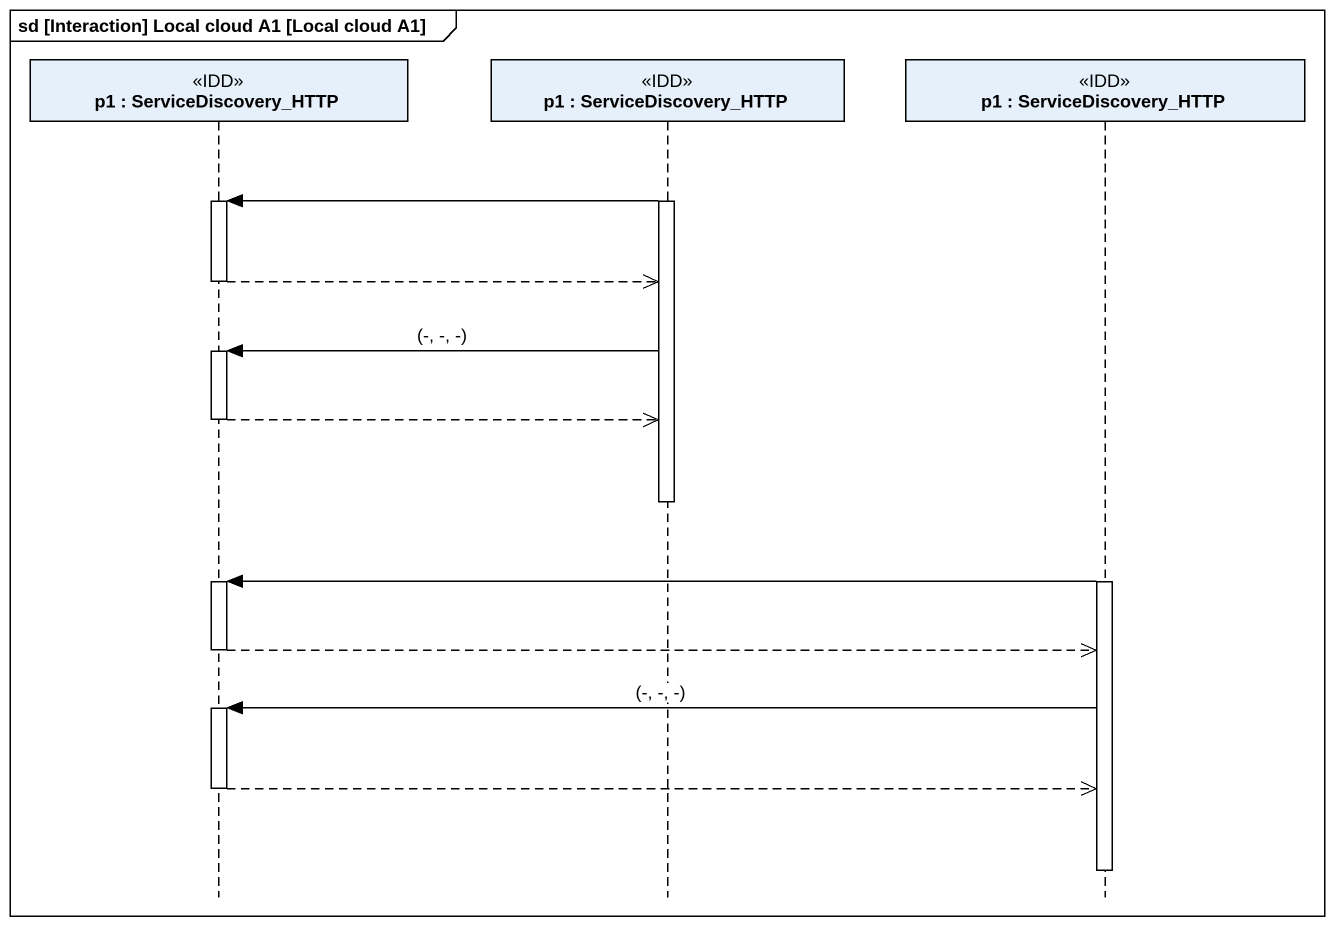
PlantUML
@startuml
mainframe sd [Interaction] Local cloud A1 [Local cloud A1]
hide footbox
participant "p1 : ServiceDiscovery_HTTP" as p1 <<IDD>>
participant "p1 : ServiceDiscovery_HTTP" as p1_2 <<IDD>>
participant "p1 : ServiceDiscovery_HTTP" as p1_3 <<IDD>>

activate p1_2
p1_2 -> p1
activate p1
p1 -->> p1_2
deactivate p1
p1_2 -> p1 : (-, -, -)
activate p1
p1 -->> p1_2
deactivate p1
deactivate p1_2
activate p1_3
p1_3 -> p1
activate p1
p1 -->> p1_3
deactivate p1
p1_3 -> p1 : (-, -, -)
activate p1
p1 -->> p1_3
deactivate p1
deactivate p1_3
@enduml
